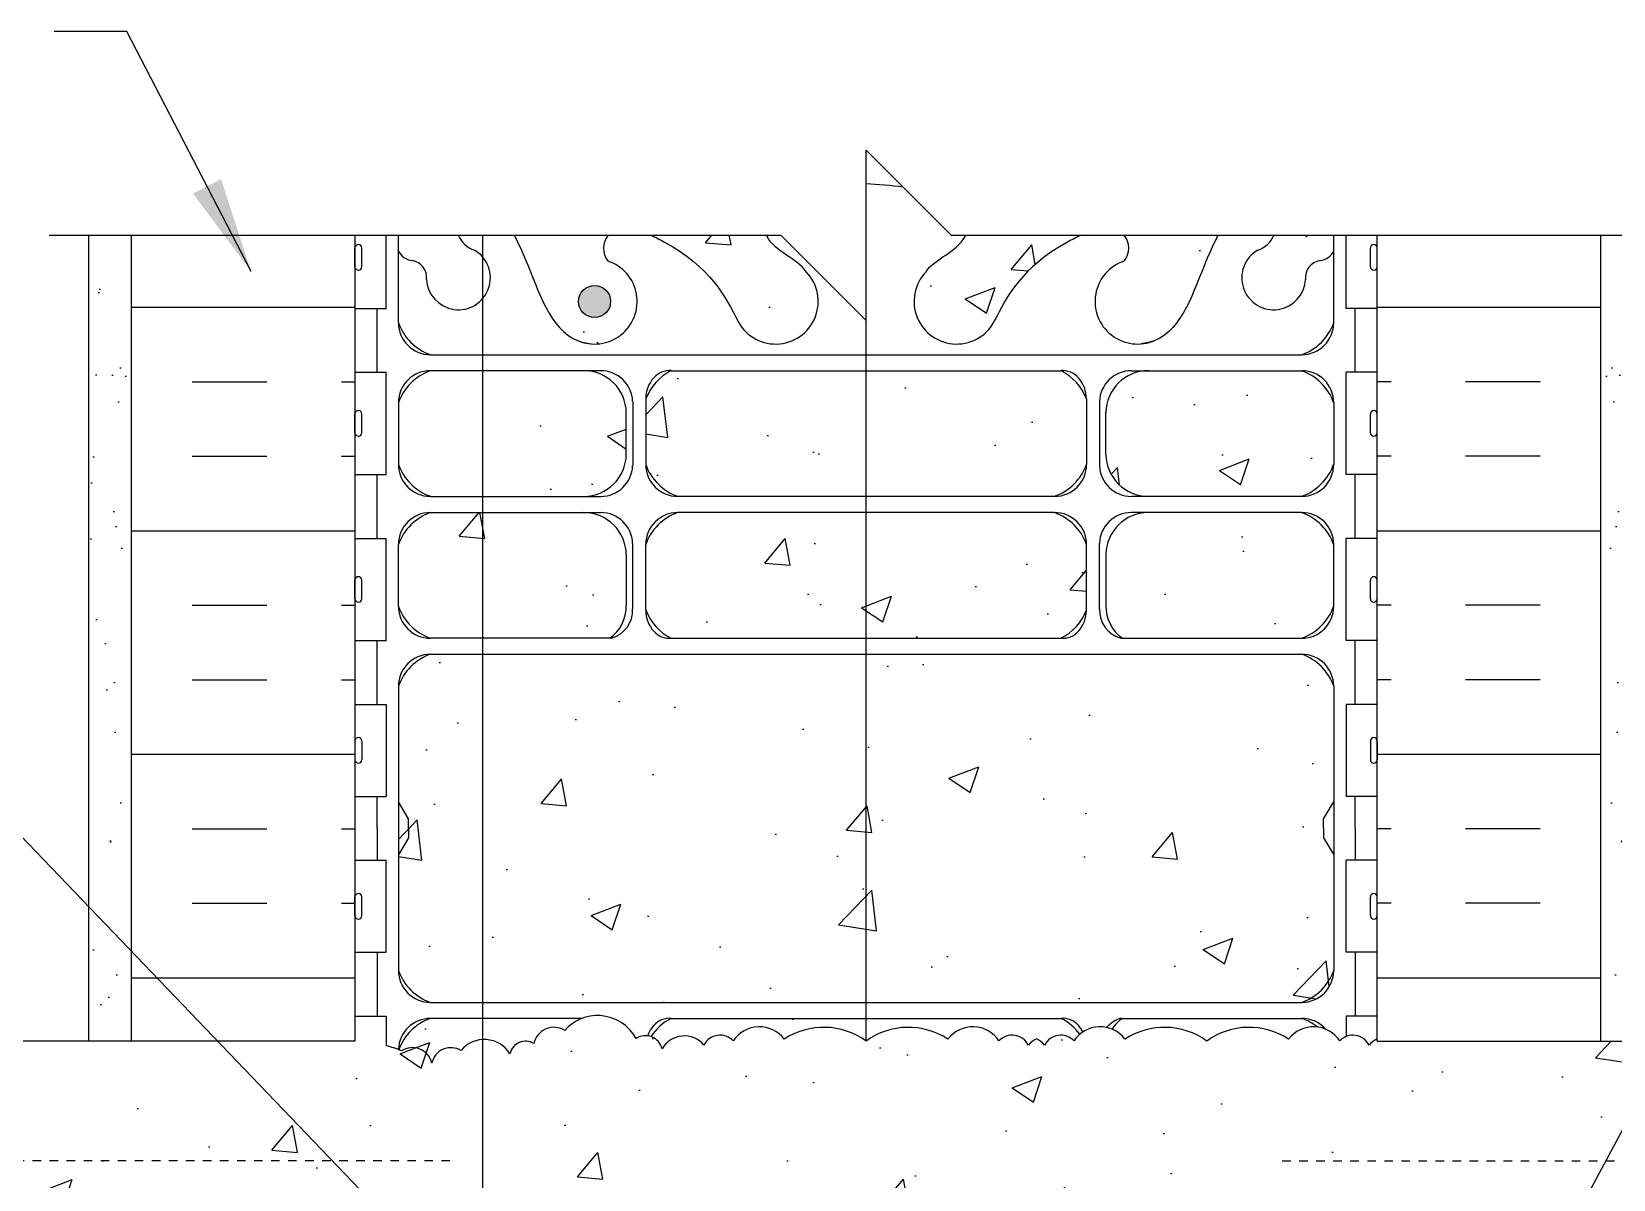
# Model space of a CAD drawing. Header units: inches. Extents: x 295 to 469, y 159 to 235.
# Drawn here: x 432.77 to 451.34, y 220.57 to 234.05 of the extents above; entities that cross this region are included whole.
import ezdxf

# ---------------------------------------------------------------- set-up
doc = ezdxf.new("R2010")
doc.units = ezdxf.units.IN
doc.header["$LTSCALE"] = 0.5
doc.header["$MEASUREMENT"] = 0
doc.linetypes.add('HIDDEN2', pattern=[0.1875, 0.125, -0.0625])
for name, color, linetype in [('HATCH', 12, 'Continuous'), ('line25', 2, 'Continuous'), ('LINE3', 3, 'Continuous'), ('LINE50', 5, 'Continuous'), ('LINE9', 9, 'Continuous'), ('TEXT', 4, 'Continuous'), ('Web_Edge', 9, 'Continuous')]:
    doc.layers.add(name, color=color, linetype=linetype)
doc.styles.add('DIM', font='romans.shx', dxfattribs={"width": 0.7})
doc.dimstyles.new('ext_12', dxfattribs={"dimscale": 12, "dimtxt": 0.09375, "dimasz": 0.09375, "dimexe": 0.09375, "dimexo": 0.0625, "dimgap": 0.0625, "dimtad": 1, "dimdec": 1, "dimzin": 3, "dimdsep": 46, "dimlunit": 4, "dimtxsty": 'DIM', "dimcen": 0.09, "dimdle": 0.09375, "dimclrt": 4, "dimadec": 0, "dimazin": 0, "dimtfac": 1, "dimtdec": 1, "dimtmove": 2, "dimatfit": 3, "dimfxl": 1, "dimfrac": 2, "dimtolj": 1, "dimtzin": 0, "dimarcsym": 0})
pattern_1 = [(50, (0, 0), (3.586301, -0.31376), [0.375, -4.125]), (355, (0, 0), (-0.693757, 3.76096), [0.3, -3.3]), (100.45144, (0.299, -0.026), (2.892544, 3.4472), [0.3187, -3.50571]), (46.1842, (0, 1), (5.336207, -0.827596), [0.5625, -6.1875]), (96.6356, (0.4447, 0.931), (4.67331, 4.870593), [0.47805, -5.25857]), (351.1842, (0, 1), (4.67331, 4.870593), [0.45, -4.95]), (21, (0.5, 0.75), (2.984535, -2.013094), [0.375, -4.125]), (326, (0.5, 0.75), (1.216577, 3.62575), [0.3, -3.3]), (71.45144, (0.7487, 0.5822), (4.201112, 1.612656), [0.3187, -3.50571]), (37.5, (0, 0), (0.0607993, 1.6644693), [0, -3.26, 0, -3.35, 0, -3.3125]), (7.5, (0, 0), (1.3153477, 1.9720586), [0, -1.91, 0, -3.185, 0, -1.2625]), (327.5, (-1.115, 0), (2.6691122, -0.1127744), [0, -1.25, 0, -3.9, 0, -5.175]), (317.5, (-1.615, 0), (2.915931, 0.500525), [0, -1.625, 0, -2.59, 0, -3.675])]

msp = doc.modelspace()

# ---------------------------------------------------------------- hatches: boundary and pattern name
at = {"layer": 'HATCH'}
h = msp.add_hatch(dxfattribs=at)
h.set_pattern_fill('AR-CONC', color=256, scale=0.5)
h.set_pattern_definition(pattern_1)
edge = h.paths.add_edge_path()
edge.add_spline(control_points=[(441.861, 231.226), (441.753, 231.389), (441.5, 231.453), (441.398, 231.651), (441.395, 231.656)], knot_values=[0.229407, 0.229407, 0.229407, 0.229407, 0.844432, 0.862042, 0.862042, 0.862042, 0.862042], degree=3, periodic=0)
edge.add_line((441.395, 231.656), (440.038, 231.656))
edge.add_spline(control_points=[(440.038, 231.656), (440.093, 231.632), (440.716, 231.317), (440.918, 230.932), (441.058, 230.649)], knot_values=[0.230119, 0.230119, 0.230119, 0.230119, 0.320663, 1.258119, 1.258119, 1.258119, 1.258119], degree=3, periodic=0)
edge.add_arc((441.503, 230.878), 0.5, 204.8898, 404.1875)
edge = h.paths.add_edge_path()
edge.add_arc((439.724, 231.503), 0.242, 140.6186, 218.2327, ccw=False)
edge.add_line((439.537, 231.656), (438.435, 231.656))
edge.add_spline(control_points=[(438.435, 231.656), (438.481, 231.564), (438.686, 231.125), (438.85, 230.551), (439.176, 230.42)], knot_values=[0.266707, 0.266707, 0.266707, 0.266707, 0.579211, 1.703896, 1.703896, 1.703896, 1.703896], degree=3, periodic=0)
edge.add_spline(control_points=[(439.176, 230.42), (439.226, 230.4), (439.28, 230.388), (439.337, 230.379)], knot_values=[1.703896, 1.703896, 1.703896, 1.703896, 1.875321, 1.875321, 1.875321, 1.875321], degree=3, periodic=0)
edge.add_arc((439.378, 230.878), 0.5, 265.2926, 431.7937)
h.paths.add_polyline_path([(437.967, 231.48, -0.231645), (437.779, 231.656), (437.075, 231.656), (437.075, 231.473, 0.277629), (437.235, 231.36, -0.407721), (437.405, 231.137, 1.679912)])
edge = h.paths.add_edge_path()
edge.add_line((442.565, 232.656), (442.565, 232.261))
edge.add_spline(control_points=[(442.565, 232.261), (442.71, 232.251), (442.854, 232.24), (443.001, 232.22)], knot_values=[1.938073, 1.938073, 1.938073, 1.938073, 2.389002, 2.389002, 2.389002, 2.389002], degree=3, periodic=0)
edge.add_line((443.001, 232.22), (442.565, 232.656))
edge = h.paths.add_edge_path()
edge.add_spline(control_points=[(444.072, 230.649), (444.213, 230.932), (444.414, 231.317), (445.038, 231.632), (445.092, 231.656)], knot_values=[0.230119, 0.230119, 0.230119, 0.230119, 1.167575, 1.258119, 1.258119, 1.258119, 1.258119], degree=3, periodic=0)
edge.add_line((445.092, 231.656), (443.735, 231.656))
edge.add_spline(control_points=[(443.735, 231.656), (443.733, 231.651), (443.63, 231.453), (443.377, 231.389), (443.269, 231.226)], knot_values=[0.229407, 0.229407, 0.229407, 0.229407, 0.247016, 0.862042, 0.862042, 0.862042, 0.862042], degree=3, periodic=0)
edge.add_arc((443.628, 230.878), 0.5, 135.8125, 335.1102)
edge = h.paths.add_edge_path()
edge.add_spline(control_points=[(445.954, 230.42), (446.28, 230.551), (446.444, 231.125), (446.65, 231.564), (446.695, 231.656)], knot_values=[0.266707, 0.266707, 0.266707, 0.266707, 1.391392, 1.703896, 1.703896, 1.703896, 1.703896], degree=3, periodic=0)
edge.add_line((446.695, 231.656), (445.593, 231.656))
edge.add_arc((445.406, 231.503), 0.242, -38.2327, 39.3814, ccw=False)
edge.add_arc((445.753, 230.878), 0.5, 108.2063, 274.7074)
edge.add_spline(control_points=[(445.794, 230.379), (445.85, 230.388), (445.905, 230.4), (445.954, 230.42)], knot_values=[1.703896, 1.703896, 1.703896, 1.703896, 1.875321, 1.875321, 1.875321, 1.875321], degree=3, periodic=0)
h.paths.add_polyline_path([(447.895, 231.36, 0.277626), (448.055, 231.473), (448.055, 231.656), (447.351, 231.656, -0.231645), (447.163, 231.48, 1.679912), (447.726, 231.137, -0.407728)])
h.paths.add_polyline_path([(445.153, 229.732, 0.185301), (444.854, 230.065), (440.276, 230.065, 0.185301), (439.978, 229.732), (439.978, 228.964, 0.225652), (440.353, 228.589), (444.778, 228.589, 0.225652), (445.153, 228.964)])
h.paths.add_polyline_path([(439.75, 229.579, 0.406005), (439.25, 230.065), (437.45, 230.065, 0.225652), (437.075, 229.69), (437.075, 228.964, 0.225652), (437.45, 228.589), (439.25, 228.589, 0.410093), (439.75, 229.082)])
h.paths.add_polyline_path([(439.75, 227.906, 0.410093), (439.25, 228.399), (437.45, 228.399, 0.225652), (437.075, 228.024), (437.075, 227.298, 0.225652), (437.45, 226.923), (439.556, 226.923, 0.24677), (439.75, 227.308)])
h.paths.add_polyline_path([(448.055, 228.024, 0.225652), (447.68, 228.399), (445.88, 228.399, 0.410093), (445.38, 227.906), (445.38, 227.308, 0.24677), (445.574, 226.923), (447.68, 226.923, 0.225652), (448.055, 227.298)])
h.paths.add_polyline_path([(448.055, 229.69, 0.225652), (447.68, 230.065), (445.88, 230.065, 0.406005), (445.38, 229.579), (445.38, 229.082, 0.410093), (445.88, 228.589), (447.68, 228.589, 0.225652), (448.055, 228.964)])
h.paths.add_polyline_path([(444.854, 222.459), (440.276, 222.459, 0.130283), (440.038, 222.246, -0.260752), (440.17, 222.102, -0.520567), (440.661, 222.145, -0.520567), (441.006, 222.194, -0.520567), (441.604, 222.216, -0.310845), (442.565, 222.193, -0.310845), (443.526, 222.216, -0.520567), (444.125, 222.194, -0.520567), (444.47, 222.145, -0.10231), (444.565, 222.22, -0.10231), (444.661, 222.145, -0.520567), (445.006, 222.194, -0.071105), (445.074, 222.272, 0.11728)])
h.paths.add_polyline_path([(439.027, 222.318, -0.122716), (439.232, 222.459), (437.45, 222.459, 0.222556), (437.078, 222.091, -0.010705), (437.11, 222.077, -0.520567), (437.469, 221.934, -0.520567), (437.811, 222.081, -0.520567), (438.383, 222.042, -0.520567), (438.665, 222.163, -0.520567)])
h = msp.add_hatch(dxfattribs=at)
h.set_pattern_fill('AR-SAND', color=256, scale=0.5, style=0)
h.set_pattern_definition([(142.5, (509.6465, 87.6633), (0.0314967, 0.963412), [0, -0.76, 0, -0.85, 0, -0.8125]), (172.5, (509.6465, 87.6633), (-0.884888, 1.411073), [0, -0.41, 0, -0.685, 0, -0.2625]), (212.5, (510.2615, 87.6633), (-1.557071, 0.0028295), [0, -0.25, 0, -0.9, 0, -1.175]), (222.5, (510.2615, 87.6633), (-1.503063, 0.438838), [0, -0.125, 0, -0.59, 0, -0.675])])
h.paths.add_polyline_path([(433.44, 231.656), (433.94, 231.656), (433.94, 222.191), (433.815, 222.191), (433.44, 222.191)])
h = msp.add_hatch(dxfattribs=at)
h.set_pattern_fill('INSUL', color=256, scale=7, style=0)
h.set_pattern_definition([(0, (-2489.5965, -181.3163), (0, 2.625), []), (0, (-2489.5965, -180.4413), (0, 2.625), [0.875, -0.875]), (0, (-2489.5965, -179.5663), (0, 2.625), [0.875, -0.875])])
h.paths.add_polyline_path([(436.565, 218.191), (433.94, 218.191), (433.94, 215.693), (434.378, 215.693), (434.378, 216.193), (435.878, 216.193), (435.878, 215.693), (436.565, 215.693)])
h.paths.add_polyline_path([(433.94, 222.191), (436.565, 222.191), (436.565, 231.531), (436.44, 231.656), (433.94, 231.656)])
h = msp.add_hatch(dxfattribs=at)
h.set_pattern_fill('INSUL', color=256, scale=7, style=0)
h.set_pattern_definition([(180, (3374.7267, -181.3163), (0, 2.625), []), (180, (3374.7267, -180.4413), (0, 2.625), [0.875, -0.875]), (180, (3374.7267, -179.5663), (0, 2.625), [0.875, -0.875])])
h.paths.add_polyline_path([(448.565, 222.191), (451.19, 222.191), (451.19, 231.656), (448.565, 231.656)])
h = msp.add_hatch(dxfattribs=at)
h.set_pattern_fill('AR-SAND', color=256, scale=0.5, style=0)
h.set_pattern_definition([(37.5, (375.48366, 87.6633), (-0.0314967, 0.963412), [0, -0.76, 0, -0.85, 0, -0.8125]), (7.5, (375.4837, 87.6633), (0.884888, 1.411073), [0, -0.41, 0, -0.685, 0, -0.2625]), (327.5, (374.86866, 87.6633), (1.557071, 0.0028295), [0, -0.25, 0, -0.9, 0, -1.175]), (317.5, (374.8687, 87.6633), (1.503063, 0.438838), [0, -0.125, 0, -0.59, 0, -0.675])])
h.paths.add_polyline_path([(451.69, 231.656), (451.19, 231.656), (451.19, 222.191), (451.315, 222.191), (451.69, 222.191)])
h = msp.add_hatch(dxfattribs=at)
h.set_pattern_fill('AR-CONC', color=256, scale=0.5)
h.set_pattern_definition(pattern_1)
h.paths.add_polyline_path([(468.328, 222.191), (448.565, 222.191), (448.565, 222.22, 0.10231), (448.47, 222.145, 0.520567), (448.125, 222.194, 0.520567), (447.526, 222.216, 0.310845), (446.565, 222.193, 0.310845), (445.604, 222.216, 0.520567), (445.006, 222.194, 0.520567), (444.661, 222.145, 0.10231), (444.565, 222.22, 0.10231), (444.47, 222.145, 0.520567), (444.125, 222.194, 0.520567), (443.526, 222.216, 0.310845), (442.565, 222.193, 0.310845), (441.604, 222.216, 0.520567), (441.006, 222.194, 0.520567), (440.661, 222.145, 0.520567), (440.17, 222.102, 0.520567), (439.866, 222.223, 0.258655), (439.444, 222.491, 0.230831), (439.027, 222.318, 0.520567), (438.665, 222.163, 0.520567), (438.383, 222.042, 0.520567), (437.811, 222.081, 0.520567), (437.469, 221.934, 0.520567), (437.11, 222.077, 0.05816), (436.93, 222.136), (436.93, 222.486), (436.565, 222.486), (436.565, 222.191), (416.803, 222.191), (416.803, 219.404), (417.368, 218.191), (420.368, 218.191), (421.068, 219.691), (423.068, 219.691), (423.767, 218.191), (426.767, 218.191), (427.467, 219.691), (429.467, 219.691), (430.166, 218.191), (433.166, 218.191), (433.866, 219.691), (435.866, 219.691), (436.565, 218.191), (436.94, 218.191), (438.79, 218.189), (438.79, 218.191), (448.565, 218.191), (449.265, 219.691), (451.265, 219.691), (451.964, 218.191), (454.964, 218.191), (455.663, 219.691), (457.663, 219.691), (458.363, 218.191), (461.363, 218.191), (462.062, 219.691), (464.062, 219.691), (464.762, 218.191), (467.762, 218.191), (468.328, 219.404)])
h.paths.add_polyline_path([(445.153, 228.024, 0.225652), (444.778, 228.399), (440.353, 228.399, 0.225652), (439.978, 228.024), (439.978, 227.255, 0.185301), (440.276, 226.923), (444.854, 226.923, 0.185301), (445.153, 227.255)])
h.paths.add_polyline_path([(448.055, 228.024, 0.225652), (447.68, 228.399), (445.88, 228.399, 0.410093), (445.38, 227.906), (445.38, 227.308, 0.24677), (445.574, 226.923), (447.68, 226.923, 0.225652), (448.055, 227.298)])
h.paths.add_polyline_path([(438.79, 218.142), (436.93, 218.141), (436.93, 217.691), (438.79, 217.691)])
h.paths.add_polyline_path([(438.79, 217.691), (436.93, 217.691), (436.93, 216.189), (438.79, 216.189)])
h.paths.add_polyline_path([(438.79, 216.189), (436.93, 216.189), (436.93, 215.689), (438.79, 215.689)])
h.paths.add_polyline_path([(436.93, 218.141), (438.565, 218.142), (438.565, 218.189), (436.565, 218.191), (436.565, 217.691), (436.93, 217.691)])
h.paths.add_polyline_path([(436.93, 217.691), (436.565, 217.691), (436.565, 216.189), (436.93, 216.189)])
h.paths.add_polyline_path([(436.93, 216.189), (436.565, 216.189), (436.565, 215.689), (436.93, 215.689)])
h.paths.add_polyline_path([(436.93, 215.689), (436.565, 215.689), (436.565, 215.429), (436.93, 215.429)])
edge = h.paths.add_edge_path()
edge.add_line((448.565, 215.429), (442.822, 215.429))
edge.add_line((442.822, 215.429), (442.822, 214.306))
edge.add_spline(control_points=[(442.822, 214.306), (443.034, 214.286), (443.36, 214.236), (443.813, 214.041), (443.737, 213.545), (443.377, 213.455), (443.269, 213.292)], knot_values=[0.229407, 0.229407, 0.229407, 0.229407, 0.887302, 1.222784, 1.507201, 2.122226, 2.122226, 2.122226, 2.122226], degree=3, periodic=0)
edge.add_arc((443.628, 212.943), 0.5, 135.8125, 335.181)
edge.add_spline(control_points=[(444.081, 212.733), (444.221, 213.013), (444.466, 213.461), (445.285, 213.812), (445.406, 213.81)], knot_values=[0.038125, 0.038125, 0.038125, 0.038125, 0.95486, 1.237398, 1.237398, 1.237398, 1.237398], degree=3, periodic=0)
edge.add_arc((445.406, 213.568), 0.242, -38.2327, 90, ccw=False)
edge.add_arc((445.753, 212.943), 0.5, 108.2063, 274.7074)
edge.add_spline(control_points=[(445.794, 212.445), (445.85, 212.453), (445.905, 212.466), (445.954, 212.486)], knot_values=[1.703896, 1.703896, 1.703896, 1.703896, 1.875321, 1.875321, 1.875321, 1.875321], degree=3, periodic=0)
edge.add_spline(control_points=[(445.954, 212.486), (446.28, 212.616), (446.474, 213.297), (446.727, 213.787), (446.813, 213.954)], knot_values=[0, 0, 0, 0, 1.124685, 1.703896, 1.703896, 1.703896, 1.703896], degree=3, periodic=0)
edge.add_arc((447.079, 213.815), 0.3, -63.9425, 153.0375, ccw=False)
edge.add_arc((447.399, 213.221), 0.375, 120.1325, 357.0763)
edge.add_arc((447.884, 213.226), 0.113, 25.9431, 192.1844, ccw=False)
edge.add_arc((448.262, 213.494), 0.352, 218.4669, 263.8709)
edge.add_line((448.224, 213.145), (448.329, 213.145))
edge.add_line((448.329, 213.145), (448.329, 213.215))
edge.add_line((448.329, 213.215), (448.282, 213.215))
edge.add_arc((448.282, 213.277), 0.0625, 180, 270, ccw=False)
edge.add_line((448.219, 213.277), (448.219, 213.345))
edge.add_arc((448.469, 213.345), 0.25, 124.0558, 180, ccw=False)
edge.add_line((448.329, 213.552), (448.329, 213.594))
edge.add_line((448.329, 213.594), (448.419, 213.594))
edge.add_arc((448.219, 214.052), 0.5, 293.5782, 313.7891)
edge.add_line((448.565, 213.691), (448.565, 215.429))
edge = h.paths.add_edge_path()
edge.add_line((442.322, 215.429), (438.565, 215.429))
edge.add_line((438.565, 215.429), (438.565, 213.439))
edge.add_spline(control_points=[(438.565, 213.439), (438.566, 213.437), (438.721, 213.069), (438.85, 212.616), (439.176, 212.486)], knot_values=[0.571961, 0.571961, 0.571961, 0.571961, 0.579211, 1.703896, 1.703896, 1.703896, 1.703896], degree=3, periodic=0)
edge.add_spline(control_points=[(439.176, 212.486), (439.226, 212.466), (439.28, 212.453), (439.337, 212.445)], knot_values=[1.703896, 1.703896, 1.703896, 1.703896, 1.875321, 1.875321, 1.875321, 1.875321], degree=3, periodic=0)
edge.add_arc((439.378, 212.943), 0.5, 265.2926, 431.7937)
edge.add_arc((439.724, 213.568), 0.242, 90, 218.2327, ccw=False)
edge.add_spline(control_points=[(439.724, 213.81), (439.845, 213.812), (440.664, 213.461), (440.909, 213.013), (441.049, 212.733)], knot_values=[0.038125, 0.038125, 0.038125, 0.038125, 0.320663, 1.237398, 1.237398, 1.237398, 1.237398], degree=3, periodic=0)
edge.add_arc((441.503, 212.943), 0.5, 204.819, 404.1875)
edge.add_spline(control_points=[(441.861, 213.292), (441.753, 213.455), (441.394, 213.545), (441.317, 214.041), (441.775, 214.238), (442.105, 214.287), (442.322, 214.307)], knot_values=[0.229407, 0.229407, 0.229407, 0.229407, 0.844432, 1.128849, 1.464331, 2.136729, 2.136729, 2.136729, 2.136729], degree=3, periodic=0)
edge.add_line((442.322, 214.307), (442.322, 215.429))
h = msp.add_hatch(dxfattribs=at)
h.set_pattern_fill('AR-CONC', color=256, scale=0.5)
h.set_pattern_definition([(50, (-34.9027, -1e-05), (3.586301, -0.31376), [0.375, -4.125]), (355, (-34.9027, -1e-05), (-0.693757, 3.76096), [0.3, -3.3]), (100.45144, (-34.604, -0.026), (2.892544, 3.4472), [0.3187, -3.50571]), (46.1842, (-34.9027, 1), (5.336207, -0.827596), [0.5625, -6.1875]), (96.6356, (-34.458, 0.931), (4.67331, 4.870593), [0.47805, -5.25857]), (351.1842, (-34.9027, 1), (4.67331, 4.870593), [0.45, -4.95]), (21, (-34.4027, 0.75), (2.984535, -2.013094), [0.375, -4.125]), (326, (-34.4027, 0.75), (1.216577, 3.62575), [0.3, -3.3]), (71.45144, (-34.154, 0.5822), (4.201112, 1.612656), [0.3187, -3.50571]), (37.5, (-34.9027, -1e-05), (0.0607993, 1.6644693), [0, -3.26, 0, -3.35, 0, -3.3125]), (7.5, (-34.9027, -1e-05), (1.3153477, 1.9720586), [0, -1.91, 0, -3.185, 0, -1.2625]), (327.5, (-36.0177, -1e-05), (2.6691122, -0.1127744), [0, -1.25, 0, -3.9, 0, -5.175]), (317.5, (-36.5177, -1e-05), (2.915931, 0.500525), [0, -1.625, 0, -2.59, 0, -3.675])])
h.paths.add_polyline_path([(448.055, 226.36, 0.414203), (447.68, 226.735), (437.45, 226.735, 0.415564), (437.075, 226.358), (437.075, 223.02, 0.412864), (437.45, 222.647), (447.68, 222.647, 0.414225), (448.055, 223.022)])
at = {"layer": 'LINE3'}
msp.add_hatch(color=256, dxfattribs=at).paths.add_polyline_path([(439.19, 230.878, 1), (439.565, 230.878, 1)])

# ---------------------------------------------------------------- linework, layer by layer
at = {"layer": 'HATCH'}
msp.add_lwpolyline([(448.565, 222.22, 0.10231), (448.47, 222.145, 0.520567), (448.125, 222.194, 0.520567), (447.526, 222.216, 0.310845), (446.565, 222.193, 0.310845), (445.604, 222.216, 0.520567), (445.006, 222.194, 0.520567), (444.661, 222.145, 0.10231), (444.565, 222.22, 0.10231), (444.47, 222.145, 0.520567), (444.125, 222.194, 0.520567), (443.526, 222.216, 0.310845), (442.565, 222.193, 0.310845), (441.604, 222.216, 0.520567), (441.006, 222.194, 0.520567), (440.661, 222.145, 0.520567), (440.17, 222.102, 0.520567), (439.866, 222.223, 0.258655), (439.444, 222.491, 0.230831), (439.027, 222.318, 0.520567), (438.665, 222.163, 0.520567), (438.383, 222.042, 0.520567), (437.811, 222.081, 0.520567), (437.469, 221.934, 0.520567), (437.11, 222.077, 0.05816), (436.93, 222.136)], format="xyb", dxfattribs=at)
at = {"layer": 'line25'}
for p, q in [((436.565, 231.656), (436.565, 222.191)), ((436.93, 230.796), (436.93, 231.656)), ((448.2, 230.796), (448.2, 231.656)), ((448.565, 222.191), (448.565, 231.656)), ((436.565, 231.286), (436.565, 231.506)), ((436.565, 231.451), (436.565, 231.451)), ((436.605, 231.546), (436.605, 231.546)), ((436.645, 231.286), (436.645, 231.506)), ((448.485, 231.286), (448.485, 231.506)), ((448.525, 231.546), (448.525, 231.546)), ((448.565, 231.286), (448.565, 231.506)), ((448.565, 231.451), (448.565, 231.451)), ((436.565, 231.341), (436.565, 231.341)), ((436.605, 231.246), (436.605, 231.246)), ((448.525, 231.246), (448.525, 231.246)), ((448.565, 231.341), (448.565, 231.341)), ((436.565, 230.796), (436.93, 230.796)), ((448.565, 230.796), (448.2, 230.796)), ((436.565, 230.046), (436.93, 230.046)), ((436.93, 228.846), (436.93, 230.046)), ((448.565, 230.046), (448.2, 230.046)), ((448.2, 228.846), (448.2, 230.046)), ((436.565, 229.336), (436.565, 229.556)), ((436.605, 229.596), (436.605, 229.596)), ((436.645, 229.336), (436.645, 229.556)), ((448.485, 229.336), (448.485, 229.556)), ((448.525, 229.596), (448.525, 229.596)), ((448.565, 229.336), (448.565, 229.556)), ((436.565, 229.501), (436.565, 229.501)), ((436.565, 229.391), (436.565, 229.391)), ((448.565, 229.501), (448.565, 229.501)), ((448.565, 229.391), (448.565, 229.391)), ((436.605, 229.296), (436.605, 229.296)), ((448.525, 229.296), (448.525, 229.296)), ((436.565, 228.846), (436.93, 228.846)), ((448.565, 228.846), (448.2, 228.846)), ((436.565, 228.096), (436.93, 228.096)), ((436.93, 226.896), (436.93, 228.096)), ((448.565, 228.096), (448.2, 228.096)), ((448.2, 226.896), (448.2, 228.096)), ((436.565, 227.386), (436.565, 227.606)), ((436.565, 227.551), (436.565, 227.551)), ((436.605, 227.646), (436.605, 227.646)), ((436.645, 227.386), (436.645, 227.606)), ((448.485, 227.386), (448.485, 227.606)), ((448.525, 227.646), (448.525, 227.646)), ((448.565, 227.386), (448.565, 227.606)), ((448.565, 227.551), (448.565, 227.551)), ((436.565, 227.441), (436.565, 227.441)), ((436.605, 227.346), (436.605, 227.346)), ((448.525, 227.346), (448.525, 227.346)), ((448.565, 227.441), (448.565, 227.441)), ((436.565, 226.896), (436.93, 226.896)), ((448.565, 226.896), (448.2, 226.896)), ((436.565, 226.146), (436.93, 226.146)), ((436.93, 226.146), (436.93, 225.066)), ((448.565, 226.146), (448.2, 226.146)), ((448.2, 226.146), (448.2, 225.066)), ((436.565, 225.716), (436.565, 225.496)), ((436.565, 225.661), (436.565, 225.661)), ((436.605, 225.756), (436.605, 225.756)), ((436.645, 225.716), (436.645, 225.496)), ((448.485, 225.716), (448.485, 225.496)), ((448.525, 225.756), (448.525, 225.756)), ((448.565, 225.716), (448.565, 225.496)), ((448.565, 225.661), (448.565, 225.661)), ((436.565, 225.551), (436.565, 225.551)), ((436.605, 225.456), (436.605, 225.456)), ((448.525, 225.456), (448.525, 225.456)), ((448.565, 225.551), (448.565, 225.551)), ((436.565, 225.066), (436.93, 225.066)), ((448.565, 225.066), (448.2, 225.066)), ((436.565, 224.316), (436.93, 224.316)), ((436.93, 223.236), (436.93, 224.316)), ((448.565, 224.316), (448.2, 224.316)), ((448.2, 223.236), (448.2, 224.316)), ((436.565, 223.666), (436.565, 223.886)), ((436.565, 223.831), (436.565, 223.831)), ((436.605, 223.926), (436.605, 223.926)), ((436.645, 223.666), (436.645, 223.886)), ((448.485, 223.666), (448.485, 223.886)), ((448.525, 223.926), (448.525, 223.926)), ((448.565, 223.666), (448.565, 223.886)), ((448.565, 223.831), (448.565, 223.831)), ((436.565, 223.721), (436.565, 223.721)), ((436.605, 223.626), (436.605, 223.626)), ((448.525, 223.626), (448.525, 223.626)), ((448.565, 223.721), (448.565, 223.721)), ((436.565, 223.236), (436.93, 223.236)), ((448.565, 223.236), (448.2, 223.236)), ((436.565, 222.486), (436.93, 222.486)), ((436.93, 222.486), (436.93, 222.136)), ((448.565, 222.486), (448.2, 222.486)), ((448.2, 222.486), (448.2, 222.246)), ((436.565, 222.191), (416.803, 222.191)), ((448.565, 222.191), (468.328, 222.191))]:
    msp.add_line(p, q, dxfattribs=at)
for centre, start, end in [((436.605, 231.506), 90, 180), ((436.605, 231.506), 360, 90), ((448.525, 231.506), 90, 180), ((448.525, 231.506), 0, 90), ((436.605, 231.286), 180, 270), ((436.605, 231.286), 270, 0), ((448.525, 231.286), 180, 270), ((448.525, 231.286), 270, 0), ((436.605, 229.556), 90, 180), ((436.605, 229.556), 360, 90), ((448.525, 229.556), 90, 180), ((448.525, 229.556), 0, 90), ((436.605, 229.336), 180, 270), ((436.605, 229.336), 270, 0), ((448.525, 229.336), 180, 270), ((448.525, 229.336), 270, 0), ((436.605, 227.606), 90, 180), ((436.605, 227.606), 360, 90), ((448.525, 227.606), 90, 180), ((448.525, 227.606), 0, 90), ((436.605, 227.386), 180, 270), ((436.605, 227.386), 270, 0), ((448.525, 227.386), 180, 270), ((448.525, 227.386), 270, 0), ((436.605, 225.716), 90, 180), ((436.605, 225.716), 0, 90), ((448.525, 225.716), 90, 180), ((448.525, 225.716), 360, 90), ((436.605, 225.496), 180, 270), ((436.605, 225.496), 270, 0), ((448.525, 225.496), 180, 270), ((448.525, 225.496), 270, 0), ((436.605, 223.886), 90, 180), ((436.605, 223.886), 360, 90), ((448.525, 223.886), 90, 180), ((448.525, 223.886), 0, 90), ((436.605, 223.666), 180, 270), ((436.605, 223.666), 270, 0), ((448.525, 223.666), 180, 270), ((448.525, 223.666), 270, 0)]:
    msp.add_arc(centre, 0.04, start, end, dxfattribs=at)
at = {"layer": 'LINE3'}
for p, q in [((438.065, 218.141), (438.065, 231.654)), ((442.565, 222.193), (442.565, 230.656))]:
    msp.add_line(p, q, dxfattribs=at)
msp.add_circle((439.378, 230.878), 0.188, dxfattribs=at)
at = {"layer": 'LINE50'}
for p, q in [((433.94, 222.191), (433.94, 231.656)), ((451.19, 222.191), (451.19, 231.656))]:
    msp.add_line(p, q, dxfattribs=at)
at = {"layer": 'LINE9'}
msp.add_line((433.44, 222.191), (433.44, 231.656), dxfattribs=at)
at = {"layer": 'LINE9', "linetype": 'HIDDEN2'}
for p, q in [((437.68, 220.786), (416.803, 220.786)), ((447.45, 220.786), (468.328, 220.786))]:
    msp.add_line(p, q, dxfattribs=at)
at = {"layer": 'LINE9'}
msp.add_lwpolyline([(432.973, 231.656), (441.565, 231.656), (442.565, 230.656), (442.565, 232.656), (443.565, 231.656), (452.158, 231.656)], dxfattribs=at)
at = {"layer": 'Web_Edge'}
for p, q in [((437.075, 230.628), (437.075, 231.656)), ((448.055, 230.628), (448.055, 231.656)), ((437.45, 230.253), (447.68, 230.253)), ((439.45, 230.065), (437.45, 230.065)), ((440.276, 230.065), (444.888, 230.065)), ((445.68, 230.065), (447.68, 230.065)), ((439.825, 229.704), (439.825, 228.951)), ((439.978, 229.734), (439.978, 228.964)), ((445.153, 229.734), (445.153, 228.964)), ((445.305, 229.704), (445.305, 228.951)), ((437.075, 229.69), (437.075, 228.964)), ((439.75, 229.082), (439.75, 229.579)), ((445.38, 229.082), (445.38, 229.579)), ((448.055, 229.69), (448.055, 228.964)), ((437.45, 228.589), (439.45, 228.589)), ((444.778, 228.589), (440.353, 228.589)), ((447.68, 228.589), (445.68, 228.589)), ((437.45, 228.399), (439.45, 228.399)), ((444.778, 228.399), (440.353, 228.399)), ((447.68, 228.399), (445.68, 228.399)), ((439.825, 227.267), (439.825, 228.037)), ((445.305, 227.267), (445.305, 228.037)), ((437.075, 227.298), (437.075, 228.024)), ((439.75, 227.906), (439.75, 227.308)), ((439.978, 227.254), (439.978, 228.024)), ((445.153, 227.254), (445.153, 228.024)), ((445.38, 227.906), (445.38, 227.308)), ((448.055, 227.298), (448.055, 228.024)), ((439.574, 226.923), (437.45, 226.923)), ((440.276, 226.923), (444.888, 226.923)), ((445.557, 226.923), (447.68, 226.923)), ((437.45, 226.735), (447.68, 226.735)), ((437.075, 226.36), (437.075, 223.022)), ((448.055, 226.36), (448.055, 223.022)), ((437.195, 224.803), (437.075, 225.003)), ((437.195, 224.803), (437.075, 225.003)), ((447.935, 224.803), (448.055, 225.003)), ((447.935, 224.803), (448.055, 225.003)), ((437.195, 224.691), (437.195, 224.803)), ((437.195, 224.691), (437.195, 224.803)), ((437.195, 224.691), (437.195, 224.579)), ((437.195, 224.691), (437.195, 224.579)), ((447.935, 224.691), (447.935, 224.803)), ((447.935, 224.691), (447.935, 224.803)), ((447.935, 224.691), (447.935, 224.579)), ((447.935, 224.691), (447.935, 224.579)), ((437.195, 224.579), (437.075, 224.379)), ((437.195, 224.579), (437.075, 224.379)), ((447.935, 224.579), (448.055, 224.379)), ((447.935, 224.579), (448.055, 224.379)), ((437.45, 222.647), (447.68, 222.647)), ((439.232, 222.459), (437.45, 222.459)), ((440.276, 222.459), (444.888, 222.459)), ((445.557, 222.459), (447.68, 222.459))]:
    msp.add_line(p, q, dxfattribs=at)
for points in [[(436.565, 231.562), (436.565, 224.691)], [(436.825, 230.046), (436.825, 230.796)], [(448.305, 230.046), (448.305, 230.796)], [(436.825, 228.096), (436.825, 228.846)], [(448.305, 228.096), (448.305, 228.846)], [(436.825, 226.146), (436.825, 226.896)], [(448.305, 226.146), (448.305, 226.896)], [(436.825, 224.691), (436.825, 225.066)], [(448.305, 224.691), (448.305, 225.066)], [(436.825, 224.691), (436.825, 224.316)], [(448.305, 224.691), (448.305, 224.316)], [(436.825, 223.236), (436.825, 222.486)], [(448.305, 223.236), (448.305, 222.486)]]:
    msp.add_lwpolyline(points, dxfattribs=at)
for centre, radius, start, end in [((438.053, 231.761), 0.293, 200.904, 253.0731), ((439.724, 231.503), 0.242, 140.6186, 218.2327), ((445.406, 231.503), 0.242, 321.7673, 39.3814), ((447.077, 231.761), 0.293, 286.9269, 339.096), ((437.249, 231.549), 0.19, 203.6316, 265.6964), ((437.779, 231.156), 0.375, 182.9237, 59.8675), ((447.351, 231.156), 0.375, 120.1325, 357.0763), ((447.881, 231.549), 0.19, 274.3036, 336.3684), ((437.206, 231.161), 0.2, 352.8929, 81.62), ((439.378, 230.878), 0.5, 246.2139, 71.7937), ((441.503, 230.878), 0.5, 204.819, 44.1875), ((443.628, 230.878), 0.5, 135.8125, 335.181), ((445.753, 230.878), 0.5, 108.2063, 293.7861), ((447.924, 231.161), 0.2, 98.38, 187.1071), ((437.657, 230.835), 0.618, 199.5703, 250.431), ((437.45, 230.628), 0.375, 180.0021, 269.9991), ((447.473, 230.835), 0.618, 289.569, 340.4297), ((447.68, 230.628), 0.375, 270.0009, 359.9979), ((437.657, 229.483), 0.617, 109.5682, 160.4318), ((437.45, 229.69), 0.375, 90, 180), ((439.25, 229.565), 0.5, 0.8073, 90), ((439.45, 229.69), 0.375, 2.0304, 90), ((440.561, 229.51), 0.624, 117.0966, 159.0881), ((440.354, 229.733), 0.376, 138.3704, 179.9486), ((440.259, 229.816), 0.25, 86.1209, 138.3704), ((444.871, 229.816), 0.25, 41.6296, 93.8791), ((444.569, 229.51), 0.624, 20.9119, 62.9034), ((444.776, 229.733), 0.376, 0.0514, 41.6296), ((445.68, 229.69), 0.375, 90, 177.9696), ((445.88, 229.565), 0.5, 90, 179.1927), ((447.473, 229.483), 0.617, 19.5682, 70.4318), ((447.68, 229.69), 0.375, 360, 90), ((437.657, 229.171), 0.617, 199.5682, 250.4318), ((437.45, 228.964), 0.375, 180, 270), ((439.25, 229.089), 0.5, 270, 359.1927), ((440.559, 229.171), 0.617, 199.5682, 250.4318), ((440.353, 228.964), 0.375, 180, 270), ((444.571, 229.171), 0.617, 289.5682, 340.4318), ((444.778, 228.964), 0.375, 270, 360), ((445.88, 229.089), 0.5, 180.8073, 270), ((447.473, 229.171), 0.617, 289.5682, 340.4318), ((447.68, 228.964), 0.375, 270, 0), ((439.45, 228.964), 0.375, 270, 357.9696), ((445.68, 228.964), 0.375, 182.0304, 270), ((437.657, 227.817), 0.617, 109.5682, 160.4318), ((437.45, 228.024), 0.375, 90, 180), ((439.25, 227.899), 0.5, 0.8073, 90), ((439.45, 228.024), 0.375, 2.0304, 90), ((440.559, 227.817), 0.617, 109.5682, 160.4318), ((440.353, 228.024), 0.375, 90, 180), ((444.571, 227.817), 0.617, 19.5682, 70.4318), ((444.778, 228.024), 0.375, 0, 90), ((445.68, 228.024), 0.375, 90, 177.9696), ((445.88, 227.899), 0.5, 90, 179.1927), ((447.473, 227.817), 0.617, 19.5682, 70.4318), ((447.68, 228.024), 0.375, 360, 90), ((437.657, 227.504), 0.617, 199.5682, 250.4318), ((437.45, 227.298), 0.375, 180, 270), ((439.286, 227.3), 0.464, 305.5594, 1.0072), ((445.844, 227.3), 0.464, 178.9928, 234.4406), ((447.473, 227.504), 0.617, 289.5682, 340.4318), ((447.68, 227.298), 0.375, 270, 0), ((439.479, 227.255), 0.346, 285.7884, 1.947), ((440.561, 227.478), 0.624, 200.9119, 242.9034), ((440.354, 227.254), 0.376, 180.0514, 221.6296), ((444.569, 227.478), 0.624, 297.0966, 339.0881), ((444.776, 227.254), 0.376, 318.3704, 359.9486), ((445.651, 227.255), 0.346, 178.053, 254.2116), ((440.259, 227.172), 0.25, 221.6296, 273.8791), ((444.871, 227.172), 0.25, 266.1209, 318.3704), ((437.657, 226.153), 0.618, 109.569, 160.4297), ((437.45, 226.36), 0.375, 90.0009, 179.9979), ((447.473, 226.153), 0.618, 19.5703, 70.431), ((447.68, 226.36), 0.375, 0.0021, 89.9991), ((437.657, 223.229), 0.618, 199.5703, 250.431), ((437.45, 223.022), 0.375, 180.0021, 269.9991), ((447.473, 223.229), 0.618, 289.569, 340.4297), ((447.68, 223.022), 0.375, 270.0009, 359.9979), ((437.45, 222.084), 0.375, 90, 178.8036), ((437.657, 221.878), 0.617, 109.5682, 159.7563), ((440.561, 221.904), 0.624, 117.0966, 146.7879), ((440.259, 222.21), 0.25, 86.1209, 138.3704), ((444.871, 222.21), 0.25, 41.6296, 93.8791), ((444.569, 221.904), 0.624, 36.147, 62.9034), ((445.651, 222.127), 0.346, 105.7884, 139.1783), ((445.844, 222.082), 0.464, 125.5594, 147.3091), ((447.473, 221.878), 0.617, 51.1115, 70.4318), ((447.68, 222.084), 0.375, 41.0649, 90), ((440.354, 222.128), 0.376, 138.3704, 160.3213), ((444.776, 222.128), 0.376, 27.2891, 41.6296)]:
    msp.add_arc(centre, radius, start, end, dxfattribs=at)
msp.add_open_spline([(443.001, 232.22), (442.854, 232.24), (442.71, 232.251), (442.565, 232.261)], degree=3, dxfattribs=at)
for points, knots in [([(438.435, 231.656), (438.481, 231.564), (438.686, 231.125), (438.87, 230.482), (439.28, 230.388), (439.337, 230.379)], [0.266707, 0.266707, 0.266707, 0.266707, 0.579211, 1.703896, 1.875321, 1.875321, 1.875321, 1.875321]), ([(440.038, 231.656), (440.093, 231.632), (440.716, 231.317), (440.918, 230.932), (441.058, 230.649)], [0.230119, 0.230119, 0.230119, 0.230119, 0.320663, 1.258119, 1.258119, 1.258119, 1.258119]), ([(441.861, 231.226), (441.753, 231.389), (441.5, 231.453), (441.398, 231.651), (441.395, 231.656)], [0.2294066, 0.2294066, 0.2294066, 0.2294066, 0.8444317, 0.8620415, 0.8620415, 0.8620415, 0.8620415]), ([(443.269, 231.226), (443.377, 231.389), (443.63, 231.453), (443.733, 231.651), (443.735, 231.656)], [0.2294066, 0.2294066, 0.2294066, 0.2294066, 0.8444317, 0.8620415, 0.8620415, 0.8620415, 0.8620415]), ([(445.092, 231.656), (445.038, 231.632), (444.414, 231.317), (444.213, 230.932), (444.072, 230.649)], [0.230119, 0.230119, 0.230119, 0.230119, 0.320663, 1.258119, 1.258119, 1.258119, 1.258119]), ([(446.695, 231.656), (446.65, 231.564), (446.444, 231.125), (446.26, 230.482), (445.85, 230.388), (445.794, 230.379)], [0.266707, 0.266707, 0.266707, 0.266707, 0.579211, 1.703896, 1.875321, 1.875321, 1.875321, 1.875321])]:
    msp.add_open_spline(points, degree=3, knots=knots, dxfattribs=at)

# ---------------------------------------------------------------- leaders
at = {"layer": 'TEXT'}
for points in [[(435.345, 231.231), (433.887, 234.047), (433.034, 234.047)], [(449.718, 217.93), (455.396, 228.519), (458.487, 228.519)], [(438.79, 218.189), (431.002, 226.311), (429.413, 226.311)]]:
    msp.add_leader(points, dimstyle='ext_12', override={"dimgap": 0.0625, "dimtad": 0}, dxfattribs=at)

doc.saveas('drawing.dxf')
